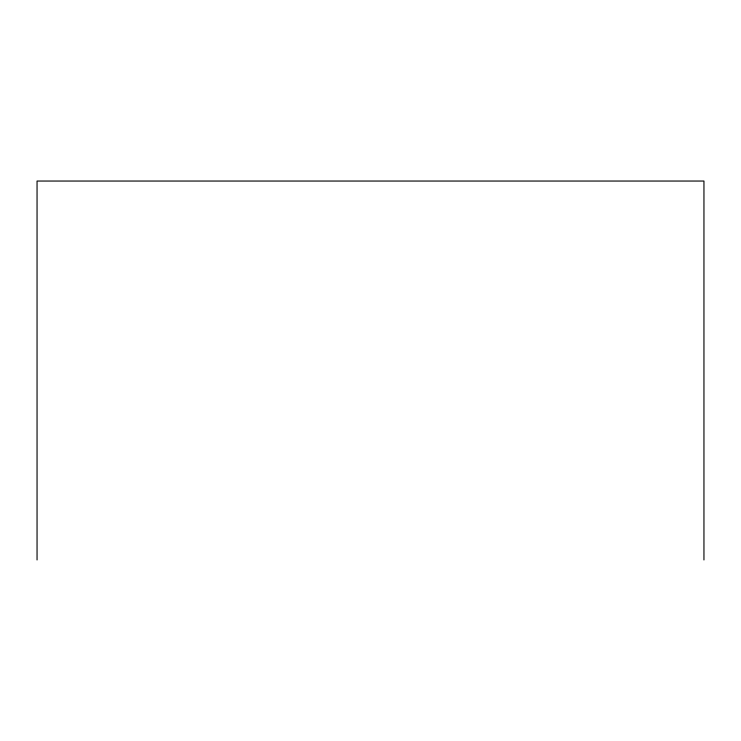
<?xml version="1.0" encoding="UTF-8"?>
<svg xmlns="http://www.w3.org/2000/svg" width="741" height="741" viewBox="0 0 741 741"><rect width="100%" height="100%" fill="white"/><g stroke="black" fill="none" stroke-linecap="round" stroke-linejoin="round"><path stroke-width="1.11" d="M703.95 559.955L703.95 181.045L37.05 181.045L37.05 559.955"/></g></svg>
